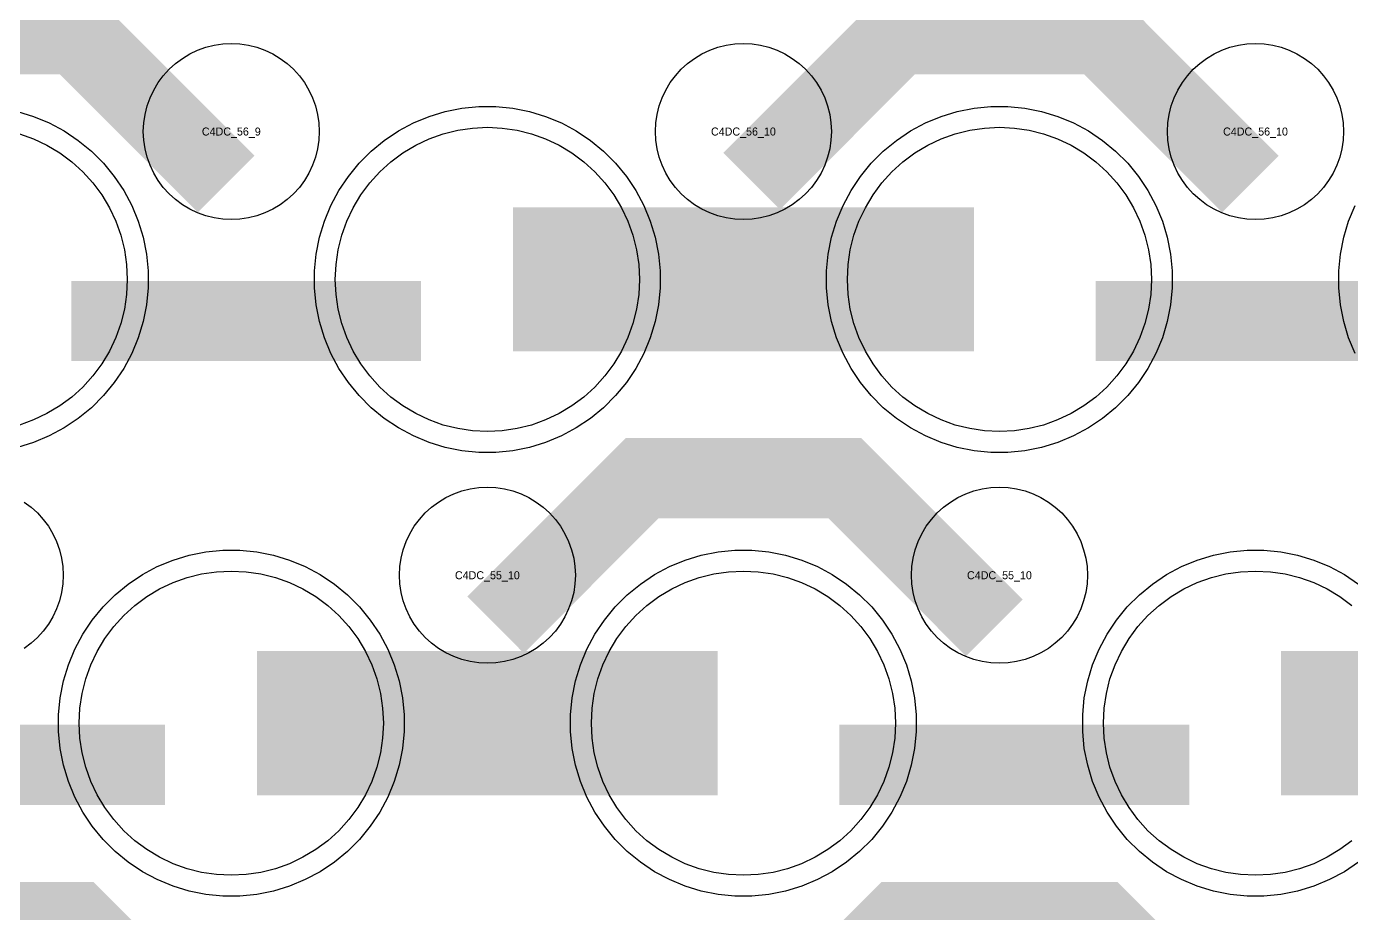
# Model space of a CAD drawing. Extents: x -11880 to 11880, y -14992 to 14992.
# Drawn here: x -8944 to -8530, y -7278 to -7001 of the extents above; entities that cross this region are included whole.
import ezdxf
from ezdxf.enums import TextEntityAlignment as Align

# ---------------------------------------------------------------- set-up
doc = ezdxf.new("R2010")
doc.units = 0
doc.header["$MEASUREMENT"] = 0
for name, color, linetype in [('GDS_775_DT_237', 138, 'CONTINUOUS'), ('RDL1_FS', 34, 'CONTINUOUS'), ('RDL_BS', 160, 'CONTINUOUS')]:
    doc.layers.add(name, color=color, linetype=linetype)

msp = doc.modelspace()

# ---------------------------------------------------------------- linework, layer by layer
at = {"layer": 'RDL1_FS', "color": 240, "true_color": 0xed1f24}
for points in [[(-8800, -7127.484), (-8804.657, -7127.255), (-8809.268, -7126.571), (-8813.791, -7125.439), (-8818.181, -7123.867), (-8822.395, -7121.875), (-8826.395, -7119.477), (-8830.14, -7116.699), (-8833.594, -7113.569), (-8836.724, -7110.115), (-8839.502, -7106.37), (-8841.9, -7102.37), (-8843.892, -7098.156), (-8845.464, -7093.766), (-8846.596, -7089.243), (-8847.28, -7084.632), (-8847.509, -7079.975), (-8847.28, -7075.318), (-8846.596, -7070.707), (-8845.464, -7066.184), (-8843.892, -7061.794), (-8841.9, -7057.58), (-8839.502, -7053.58), (-8836.724, -7049.835), (-8833.594, -7046.381), (-8830.14, -7043.251), (-8826.395, -7040.473), (-8822.395, -7038.075), (-8818.181, -7036.083), (-8813.791, -7034.511), (-8809.268, -7033.379), (-8804.657, -7032.695), (-8800, -7032.466), (-8795.343, -7032.695), (-8790.732, -7033.379), (-8786.209, -7034.511), (-8781.819, -7036.083), (-8777.605, -7038.075), (-8773.605, -7040.473), (-8769.86, -7043.251), (-8766.406, -7046.381), (-8763.276, -7049.835), (-8760.498, -7053.58), (-8758.1, -7057.58), (-8756.108, -7061.794), (-8754.536, -7066.184), (-8753.404, -7070.707), (-8752.72, -7075.318), (-8752.491, -7079.975), (-8752.72, -7084.632), (-8753.404, -7089.243), (-8754.536, -7093.766), (-8756.108, -7098.156), (-8758.1, -7102.37), (-8760.498, -7106.37), (-8763.276, -7110.115), (-8766.406, -7113.569), (-8769.86, -7116.699), (-8773.605, -7119.477), (-8777.605, -7121.875), (-8781.819, -7123.867), (-8786.209, -7125.439), (-8790.732, -7126.571), (-8795.343, -7127.255)], [(-8640, -7127.484), (-8644.657, -7127.255), (-8649.268, -7126.571), (-8653.791, -7125.439), (-8658.181, -7123.867), (-8662.395, -7121.875), (-8666.395, -7119.477), (-8670.14, -7116.699), (-8673.594, -7113.569), (-8676.724, -7110.115), (-8679.502, -7106.37), (-8681.9, -7102.37), (-8683.892, -7098.156), (-8685.464, -7093.766), (-8686.596, -7089.243), (-8687.28, -7084.632), (-8687.509, -7079.975), (-8687.28, -7075.318), (-8686.596, -7070.707), (-8685.464, -7066.184), (-8683.892, -7061.794), (-8681.9, -7057.58), (-8679.502, -7053.58), (-8676.724, -7049.835), (-8673.594, -7046.381), (-8670.14, -7043.251), (-8666.395, -7040.473), (-8662.395, -7038.075), (-8658.181, -7036.083), (-8653.791, -7034.511), (-8649.268, -7033.379), (-8644.657, -7032.695), (-8640, -7032.466), (-8635.343, -7032.695), (-8630.732, -7033.379), (-8626.209, -7034.511), (-8621.819, -7036.083), (-8617.605, -7038.075), (-8613.605, -7040.473), (-8609.86, -7043.251), (-8606.406, -7046.381), (-8603.276, -7049.835), (-8600.498, -7053.58), (-8598.1, -7057.58), (-8596.108, -7061.794), (-8594.536, -7066.184), (-8593.404, -7070.707), (-8592.72, -7075.318), (-8592.491, -7079.975), (-8592.72, -7084.632), (-8593.404, -7089.243), (-8594.536, -7093.766), (-8596.108, -7098.156), (-8598.1, -7102.37), (-8600.498, -7106.37), (-8603.276, -7110.115), (-8606.406, -7113.569), (-8609.86, -7116.699), (-8613.605, -7119.477), (-8617.605, -7121.875), (-8621.819, -7123.867), (-8626.209, -7125.439), (-8630.732, -7126.571), (-8635.343, -7127.255)], [(-8880, -7266.049), (-8884.657, -7265.82), (-8889.268, -7265.136), (-8893.791, -7264.004), (-8898.181, -7262.432), (-8902.395, -7260.44), (-8906.395, -7258.042), (-8910.14, -7255.264), (-8913.594, -7252.134), (-8916.724, -7248.68), (-8919.502, -7244.935), (-8921.9, -7240.935), (-8923.892, -7236.721), (-8925.464, -7232.331), (-8926.596, -7227.808), (-8927.28, -7223.197), (-8927.509, -7218.54), (-8927.28, -7213.883), (-8926.596, -7209.272), (-8925.464, -7204.749), (-8923.892, -7200.359), (-8921.9, -7196.145), (-8919.502, -7192.145), (-8916.724, -7188.4), (-8913.594, -7184.946), (-8910.14, -7181.816), (-8906.395, -7179.038), (-8902.395, -7176.64), (-8898.181, -7174.648), (-8893.791, -7173.076), (-8889.268, -7171.944), (-8884.657, -7171.26), (-8880, -7171.031), (-8875.343, -7171.26), (-8870.732, -7171.944), (-8866.209, -7173.076), (-8861.819, -7174.648), (-8857.605, -7176.64), (-8853.605, -7179.038), (-8849.86, -7181.816), (-8846.406, -7184.946), (-8843.276, -7188.4), (-8840.498, -7192.145), (-8838.1, -7196.145), (-8836.108, -7200.359), (-8834.536, -7204.749), (-8833.404, -7209.272), (-8832.72, -7213.883), (-8832.491, -7218.54), (-8832.72, -7223.197), (-8833.404, -7227.808), (-8834.536, -7232.331), (-8836.108, -7236.721), (-8838.1, -7240.935), (-8840.498, -7244.935), (-8843.276, -7248.68), (-8846.406, -7252.134), (-8849.86, -7255.264), (-8853.605, -7258.042), (-8857.605, -7260.44), (-8861.819, -7262.432), (-8866.209, -7264.004), (-8870.732, -7265.136), (-8875.343, -7265.82)], [(-8720, -7266.049), (-8724.657, -7265.82), (-8729.268, -7265.136), (-8733.791, -7264.004), (-8738.181, -7262.432), (-8742.395, -7260.44), (-8746.395, -7258.042), (-8750.14, -7255.264), (-8753.594, -7252.134), (-8756.724, -7248.68), (-8759.502, -7244.935), (-8761.9, -7240.935), (-8763.892, -7236.721), (-8765.464, -7232.331), (-8766.596, -7227.808), (-8767.28, -7223.197), (-8767.509, -7218.54), (-8767.28, -7213.883), (-8766.596, -7209.272), (-8765.464, -7204.749), (-8763.892, -7200.359), (-8761.9, -7196.145), (-8759.502, -7192.145), (-8756.724, -7188.4), (-8753.594, -7184.946), (-8750.14, -7181.816), (-8746.395, -7179.038), (-8742.395, -7176.64), (-8738.181, -7174.648), (-8733.791, -7173.076), (-8729.268, -7171.944), (-8724.657, -7171.26), (-8720, -7171.031), (-8715.343, -7171.26), (-8710.732, -7171.944), (-8706.209, -7173.076), (-8701.819, -7174.648), (-8697.605, -7176.64), (-8693.605, -7179.038), (-8689.86, -7181.816), (-8686.406, -7184.946), (-8683.276, -7188.4), (-8680.498, -7192.145), (-8678.1, -7196.145), (-8676.108, -7200.359), (-8674.536, -7204.749), (-8673.404, -7209.272), (-8672.72, -7213.883), (-8672.491, -7218.54), (-8672.72, -7223.197), (-8673.404, -7227.808), (-8674.536, -7232.331), (-8676.108, -7236.721), (-8678.1, -7240.935), (-8680.498, -7244.935), (-8683.276, -7248.68), (-8686.406, -7252.134), (-8689.86, -7255.264), (-8693.605, -7258.042), (-8697.605, -7260.44), (-8701.819, -7262.432), (-8706.209, -7264.004), (-8710.732, -7265.136), (-8715.343, -7265.82)]]:
    msp.add_lwpolyline(points, close=True, dxfattribs=at)
for points in [[(-8946.209, -7034.511), (-8941.819, -7036.083), (-8937.605, -7038.075), (-8933.605, -7040.473), (-8929.86, -7043.251), (-8926.406, -7046.381), (-8923.276, -7049.835), (-8920.498, -7053.58), (-8918.1, -7057.58), (-8916.108, -7061.794), (-8914.536, -7066.184), (-8913.404, -7070.707), (-8912.72, -7075.318), (-8912.491, -7079.975), (-8912.72, -7084.632), (-8913.404, -7089.243), (-8914.536, -7093.766), (-8916.108, -7098.156), (-8918.1, -7102.37), (-8920.498, -7106.37), (-8923.276, -7110.115), (-8926.406, -7113.569), (-8929.86, -7116.699), (-8933.605, -7119.477), (-8937.605, -7121.875), (-8941.819, -7123.867), (-8946.209, -7125.439)], [(-8529.86, -7255.264), (-8533.605, -7258.042), (-8537.605, -7260.44), (-8541.819, -7262.432), (-8546.209, -7264.004), (-8550.732, -7265.136), (-8555.343, -7265.82), (-8560, -7266.049), (-8564.657, -7265.82), (-8569.268, -7265.136), (-8573.791, -7264.004), (-8578.181, -7262.432), (-8582.395, -7260.44), (-8586.395, -7258.042), (-8590.14, -7255.264), (-8593.594, -7252.134), (-8596.724, -7248.68), (-8599.502, -7244.935), (-8601.9, -7240.935), (-8603.892, -7236.721), (-8605.464, -7232.331), (-8606.596, -7227.808), (-8607.28, -7223.197), (-8607.509, -7218.54), (-8607.28, -7213.883), (-8606.596, -7209.272), (-8605.464, -7204.749), (-8603.892, -7200.359), (-8601.9, -7196.145), (-8599.502, -7192.145), (-8596.724, -7188.4), (-8593.594, -7184.946), (-8590.14, -7181.816), (-8586.395, -7179.038), (-8582.395, -7176.64), (-8578.181, -7174.648), (-8573.791, -7173.076), (-8569.268, -7171.944), (-8564.657, -7171.26), (-8560, -7171.031), (-8555.343, -7171.26), (-8550.732, -7171.944), (-8546.209, -7173.076), (-8541.819, -7174.648), (-8537.605, -7176.64), (-8533.605, -7179.038), (-8529.86, -7181.816)]]:
    msp.add_lwpolyline(points, dxfattribs=at)
for points in [[(-8791.998, -7079.975, 45, 45, 0), (-8719.998, -7079.975, 45, 45, 0)], [(-8719.998, -7079.975, 45, 45, 0), (-8647.998, -7079.975, 45, 45, 0)], [(-8871.998, -7218.54, 45, 45, 0), (-8799.998, -7218.54, 45, 45, 0)], [(-8799.998, -7218.54, 45, 45, 0), (-8727.998, -7218.54, 45, 45, 0)], [(-8551.998, -7218.54, 45, 45, 0), (-8479.998, -7218.54, 45, 45, 0)]]:
    msp.add_lwpolyline(points, format="xyseb", dxfattribs=at)
at = {"layer": 'RDL_BS'}
for points in [[(-8881.599, -7050.188, 25, 25, 0), (-8928.313, -7003.474, 25, 25, 0), (-8958.071, -7003.474, 25, 25, 0)], [(-8717.438, -7049.289, 25, 25, 0), (-8671.623, -7003.474, 25, 25, 0), (-8638.07, -7003.474, 25, 25, 0)], [(-8561.599, -7050.188, 25, 25, 0), (-8608.313, -7003.474, 25, 25, 0), (-8638.071, -7003.474, 25, 25, 0)], [(-8797.438, -7187.854, 25, 25, 0), (-8751.623, -7142.039, 25, 25, 0), (-8718.07, -7142.039, 25, 25, 0)], [(-8641.599, -7188.753, 25, 25, 0), (-8688.313, -7142.039, 25, 25, 0), (-8718.071, -7142.039, 25, 25, 0)], [(-8881.599, -7327.318, 25, 25, 0), (-8928.313, -7280.604, 25, 25, 0), (-8958.071, -7280.604, 25, 25, 0)], [(-8717.438, -7326.419, 25, 25, 0), (-8671.623, -7280.604, 25, 25, 0), (-8638.07, -7280.604, 25, 25, 0)], [(-8561.599, -7327.318, 25, 25, 0), (-8608.313, -7280.604, 25, 25, 0), (-8638.071, -7280.604, 25, 25, 0)]]:
    msp.add_lwpolyline(points, format="xyseb", dxfattribs=at)
for points in [[(-8880, -7061.281), (-8882.693, -7061.149), (-8885.365, -7060.753), (-8887.984, -7060.096), (-8890.519, -7059.189), (-8892.956, -7058.037), (-8895.28, -7056.644), (-8897.443, -7055.041), (-8899.442, -7053.229), (-8901.254, -7051.23), (-8902.857, -7049.067), (-8904.25, -7046.743), (-8905.402, -7044.306), (-8906.309, -7041.771), (-8906.966, -7039.152), (-8907.362, -7036.48), (-8907.494, -7033.787), (-8907.362, -7031.094), (-8906.966, -7028.422), (-8906.309, -7025.803), (-8905.402, -7023.268), (-8904.25, -7020.831), (-8902.857, -7018.507), (-8901.254, -7016.344), (-8899.442, -7014.345), (-8897.443, -7012.533), (-8895.28, -7010.93), (-8892.956, -7009.537), (-8890.519, -7008.385), (-8887.984, -7007.478), (-8885.365, -7006.821), (-8882.693, -7006.425), (-8880, -7006.293), (-8877.307, -7006.425), (-8874.635, -7006.821), (-8872.016, -7007.478), (-8869.481, -7008.385), (-8867.044, -7009.537), (-8864.72, -7010.93), (-8862.557, -7012.533), (-8860.558, -7014.345), (-8858.746, -7016.344), (-8857.143, -7018.507), (-8855.75, -7020.831), (-8854.598, -7023.268), (-8853.691, -7025.803), (-8853.034, -7028.422), (-8852.638, -7031.094), (-8852.506, -7033.787), (-8852.638, -7036.48), (-8853.034, -7039.152), (-8853.691, -7041.771), (-8854.598, -7044.306), (-8855.75, -7046.743), (-8857.143, -7049.067), (-8858.746, -7051.23), (-8860.558, -7053.229), (-8862.557, -7055.041), (-8864.72, -7056.644), (-8867.044, -7058.037), (-8869.481, -7059.189), (-8872.016, -7060.096), (-8874.635, -7060.753), (-8877.307, -7061.149)], [(-8720, -7061.281), (-8722.693, -7061.149), (-8725.365, -7060.753), (-8727.984, -7060.096), (-8730.519, -7059.189), (-8732.956, -7058.037), (-8735.28, -7056.644), (-8737.443, -7055.041), (-8739.442, -7053.229), (-8741.254, -7051.23), (-8742.857, -7049.067), (-8744.25, -7046.743), (-8745.402, -7044.306), (-8746.309, -7041.771), (-8746.966, -7039.152), (-8747.362, -7036.48), (-8747.494, -7033.787), (-8747.362, -7031.094), (-8746.966, -7028.422), (-8746.309, -7025.803), (-8745.402, -7023.268), (-8744.25, -7020.831), (-8742.857, -7018.507), (-8741.254, -7016.344), (-8739.442, -7014.345), (-8737.443, -7012.533), (-8735.28, -7010.93), (-8732.956, -7009.537), (-8730.519, -7008.385), (-8727.984, -7007.478), (-8725.365, -7006.821), (-8722.693, -7006.425), (-8720, -7006.293), (-8717.307, -7006.425), (-8714.635, -7006.821), (-8712.016, -7007.478), (-8709.481, -7008.385), (-8707.044, -7009.537), (-8704.72, -7010.93), (-8702.557, -7012.533), (-8700.558, -7014.345), (-8698.746, -7016.344), (-8697.143, -7018.507), (-8695.75, -7020.831), (-8694.598, -7023.268), (-8693.691, -7025.803), (-8693.034, -7028.422), (-8692.638, -7031.094), (-8692.506, -7033.787), (-8692.638, -7036.48), (-8693.034, -7039.152), (-8693.691, -7041.771), (-8694.598, -7044.306), (-8695.75, -7046.743), (-8697.143, -7049.067), (-8698.746, -7051.23), (-8700.558, -7053.229), (-8702.557, -7055.041), (-8704.72, -7056.644), (-8707.044, -7058.037), (-8709.481, -7059.189), (-8712.016, -7060.096), (-8714.635, -7060.753), (-8717.307, -7061.149)], [(-8560, -7061.281), (-8562.693, -7061.149), (-8565.365, -7060.753), (-8567.984, -7060.096), (-8570.519, -7059.189), (-8572.956, -7058.037), (-8575.28, -7056.644), (-8577.443, -7055.041), (-8579.442, -7053.229), (-8581.254, -7051.23), (-8582.857, -7049.067), (-8584.25, -7046.743), (-8585.402, -7044.306), (-8586.309, -7041.771), (-8586.966, -7039.152), (-8587.362, -7036.48), (-8587.494, -7033.787), (-8587.362, -7031.094), (-8586.966, -7028.422), (-8586.309, -7025.803), (-8585.402, -7023.268), (-8584.25, -7020.831), (-8582.857, -7018.507), (-8581.254, -7016.344), (-8579.442, -7014.345), (-8577.443, -7012.533), (-8575.28, -7010.93), (-8572.956, -7009.537), (-8570.519, -7008.385), (-8567.984, -7007.478), (-8565.365, -7006.821), (-8562.693, -7006.425), (-8560, -7006.293), (-8557.307, -7006.425), (-8554.635, -7006.821), (-8552.016, -7007.478), (-8549.481, -7008.385), (-8547.044, -7009.537), (-8544.72, -7010.93), (-8542.557, -7012.533), (-8540.558, -7014.345), (-8538.746, -7016.344), (-8537.143, -7018.507), (-8535.75, -7020.831), (-8534.598, -7023.268), (-8533.691, -7025.803), (-8533.034, -7028.422), (-8532.638, -7031.094), (-8532.506, -7033.787), (-8532.638, -7036.48), (-8533.034, -7039.152), (-8533.691, -7041.771), (-8534.598, -7044.306), (-8535.75, -7046.743), (-8537.143, -7049.067), (-8538.746, -7051.23), (-8540.558, -7053.229), (-8542.557, -7055.041), (-8544.72, -7056.644), (-8547.044, -7058.037), (-8549.481, -7059.189), (-8552.016, -7060.096), (-8554.635, -7060.753), (-8557.307, -7061.149)], [(-8800, -7199.846), (-8802.693, -7199.714), (-8805.365, -7199.318), (-8807.984, -7198.661), (-8810.519, -7197.754), (-8812.956, -7196.602), (-8815.28, -7195.209), (-8817.443, -7193.606), (-8819.442, -7191.794), (-8821.254, -7189.795), (-8822.857, -7187.632), (-8824.25, -7185.308), (-8825.402, -7182.871), (-8826.309, -7180.336), (-8826.966, -7177.717), (-8827.362, -7175.045), (-8827.494, -7172.352), (-8827.362, -7169.659), (-8826.966, -7166.987), (-8826.309, -7164.368), (-8825.402, -7161.833), (-8824.25, -7159.396), (-8822.857, -7157.072), (-8821.254, -7154.909), (-8819.442, -7152.91), (-8817.443, -7151.098), (-8815.28, -7149.495), (-8812.956, -7148.102), (-8810.519, -7146.95), (-8807.984, -7146.043), (-8805.365, -7145.386), (-8802.693, -7144.99), (-8800, -7144.858), (-8797.307, -7144.99), (-8794.635, -7145.386), (-8792.016, -7146.043), (-8789.481, -7146.95), (-8787.044, -7148.102), (-8784.72, -7149.495), (-8782.557, -7151.098), (-8780.558, -7152.91), (-8778.746, -7154.909), (-8777.143, -7157.072), (-8775.75, -7159.396), (-8774.598, -7161.833), (-8773.691, -7164.368), (-8773.034, -7166.987), (-8772.638, -7169.659), (-8772.506, -7172.352), (-8772.638, -7175.045), (-8773.034, -7177.717), (-8773.691, -7180.336), (-8774.598, -7182.871), (-8775.75, -7185.308), (-8777.143, -7187.632), (-8778.746, -7189.795), (-8780.558, -7191.794), (-8782.557, -7193.606), (-8784.72, -7195.209), (-8787.044, -7196.602), (-8789.481, -7197.754), (-8792.016, -7198.661), (-8794.635, -7199.318), (-8797.307, -7199.714)], [(-8640, -7199.846), (-8642.693, -7199.714), (-8645.365, -7199.318), (-8647.984, -7198.661), (-8650.519, -7197.754), (-8652.956, -7196.602), (-8655.28, -7195.209), (-8657.443, -7193.606), (-8659.442, -7191.794), (-8661.254, -7189.795), (-8662.857, -7187.632), (-8664.25, -7185.308), (-8665.402, -7182.871), (-8666.309, -7180.336), (-8666.966, -7177.717), (-8667.362, -7175.045), (-8667.494, -7172.352), (-8667.362, -7169.659), (-8666.966, -7166.987), (-8666.309, -7164.368), (-8665.402, -7161.833), (-8664.25, -7159.396), (-8662.857, -7157.072), (-8661.254, -7154.909), (-8659.442, -7152.91), (-8657.443, -7151.098), (-8655.28, -7149.495), (-8652.956, -7148.102), (-8650.519, -7146.95), (-8647.984, -7146.043), (-8645.365, -7145.386), (-8642.693, -7144.99), (-8640, -7144.858), (-8637.307, -7144.99), (-8634.635, -7145.386), (-8632.016, -7146.043), (-8629.481, -7146.95), (-8627.044, -7148.102), (-8624.72, -7149.495), (-8622.557, -7151.098), (-8620.558, -7152.91), (-8618.746, -7154.909), (-8617.143, -7157.072), (-8615.75, -7159.396), (-8614.598, -7161.833), (-8613.691, -7164.368), (-8613.034, -7166.987), (-8612.638, -7169.659), (-8612.506, -7172.352), (-8612.638, -7175.045), (-8613.034, -7177.717), (-8613.691, -7180.336), (-8614.598, -7182.871), (-8615.75, -7185.308), (-8617.143, -7187.632), (-8618.746, -7189.795), (-8620.558, -7191.794), (-8622.557, -7193.606), (-8624.72, -7195.209), (-8627.044, -7196.602), (-8629.481, -7197.754), (-8632.016, -7198.661), (-8634.635, -7199.318), (-8637.307, -7199.714)]]:
    msp.add_lwpolyline(points, close=True, dxfattribs=at)
at = {"layer": 'RDL_BS', "color": 240, "true_color": 0xed1f24}
for points in [[(-8946.835, -7027.538), (-8941.795, -7029.069), (-8936.885, -7031.1), (-8932.223, -7033.592), (-8927.809, -7036.539), (-8923.708, -7039.901), (-8919.926, -7043.683), (-8916.564, -7047.784), (-8913.617, -7052.198), (-8911.125, -7056.86), (-8909.094, -7061.77), (-8907.563, -7066.81), (-8906.517, -7072.037), (-8906, -7077.331), (-8906, -7082.619), (-8906.517, -7087.913), (-8907.563, -7093.14), (-8909.094, -7098.18), (-8911.125, -7103.09), (-8913.617, -7107.752), (-8916.564, -7112.166), (-8919.926, -7116.267), (-8923.708, -7120.049), (-8927.809, -7123.411), (-8932.223, -7126.358), (-8936.885, -7128.85), (-8941.795, -7130.881), (-8946.835, -7132.412)], [(-8528.875, -7103.09), (-8530.906, -7098.18), (-8532.437, -7093.14), (-8533.483, -7087.913), (-8534, -7082.619), (-8534, -7077.331), (-8533.483, -7072.037), (-8532.437, -7066.81), (-8530.906, -7061.77), (-8528.875, -7056.86)], [(-8527.809, -7261.976), (-8532.223, -7264.923), (-8536.885, -7267.415), (-8541.795, -7269.446), (-8546.835, -7270.977), (-8552.062, -7272.023), (-8557.356, -7272.54), (-8562.644, -7272.54), (-8567.938, -7272.023), (-8573.165, -7270.977), (-8578.205, -7269.446), (-8583.115, -7267.415), (-8587.777, -7264.923), (-8592.191, -7261.976), (-8596.292, -7258.614), (-8600.074, -7254.832), (-8603.436, -7250.731), (-8606.383, -7246.317), (-8608.875, -7241.655), (-8610.906, -7236.745), (-8612.437, -7231.705), (-8613.483, -7226.478), (-8614, -7221.184), (-8614, -7215.896), (-8613.483, -7210.602), (-8612.437, -7205.375), (-8610.906, -7200.335), (-8608.875, -7195.425), (-8606.383, -7190.763), (-8603.436, -7186.349), (-8600.074, -7182.248), (-8596.292, -7178.466), (-8592.191, -7175.104), (-8587.777, -7172.157), (-8583.115, -7169.665), (-8578.205, -7167.634), (-8573.165, -7166.103), (-8567.938, -7165.057), (-8562.644, -7164.54), (-8557.356, -7164.54), (-8552.062, -7165.057), (-8546.835, -7166.103), (-8541.795, -7167.634), (-8536.885, -7169.665), (-8532.223, -7172.157), (-8527.809, -7175.104)]]:
    msp.add_lwpolyline(points, dxfattribs=at)
for points in [[(-8802.644, -7133.975), (-8807.938, -7133.458), (-8813.165, -7132.412), (-8818.205, -7130.881), (-8823.115, -7128.85), (-8827.777, -7126.358), (-8832.191, -7123.411), (-8836.292, -7120.049), (-8840.074, -7116.267), (-8843.436, -7112.166), (-8846.383, -7107.752), (-8848.875, -7103.09), (-8850.906, -7098.18), (-8852.437, -7093.14), (-8853.483, -7087.913), (-8854, -7082.619), (-8854, -7077.331), (-8853.483, -7072.037), (-8852.437, -7066.81), (-8850.906, -7061.77), (-8848.875, -7056.86), (-8846.383, -7052.198), (-8843.436, -7047.784), (-8840.074, -7043.683), (-8836.292, -7039.901), (-8832.191, -7036.539), (-8827.777, -7033.592), (-8823.115, -7031.1), (-8818.205, -7029.069), (-8813.165, -7027.538), (-8807.938, -7026.492), (-8802.644, -7025.975), (-8797.356, -7025.975), (-8792.062, -7026.492), (-8786.835, -7027.538), (-8781.795, -7029.069), (-8776.885, -7031.1), (-8772.223, -7033.592), (-8767.809, -7036.539), (-8763.708, -7039.901), (-8759.926, -7043.683), (-8756.564, -7047.784), (-8753.617, -7052.198), (-8751.125, -7056.86), (-8749.094, -7061.77), (-8747.563, -7066.81), (-8746.517, -7072.037), (-8746, -7077.331), (-8746, -7082.619), (-8746.517, -7087.913), (-8747.563, -7093.14), (-8749.094, -7098.18), (-8751.125, -7103.09), (-8753.617, -7107.752), (-8756.564, -7112.166), (-8759.926, -7116.267), (-8763.708, -7120.049), (-8767.809, -7123.411), (-8772.223, -7126.358), (-8776.885, -7128.85), (-8781.795, -7130.881), (-8786.835, -7132.412), (-8792.062, -7133.458), (-8797.356, -7133.975)], [(-8642.644, -7133.975), (-8647.938, -7133.458), (-8653.165, -7132.412), (-8658.205, -7130.881), (-8663.115, -7128.85), (-8667.777, -7126.358), (-8672.191, -7123.411), (-8676.292, -7120.049), (-8680.074, -7116.267), (-8683.436, -7112.166), (-8686.383, -7107.752), (-8688.875, -7103.09), (-8690.906, -7098.18), (-8692.437, -7093.14), (-8693.483, -7087.913), (-8694, -7082.619), (-8694, -7077.331), (-8693.483, -7072.037), (-8692.437, -7066.81), (-8690.906, -7061.77), (-8688.875, -7056.86), (-8686.383, -7052.198), (-8683.436, -7047.784), (-8680.074, -7043.683), (-8676.292, -7039.901), (-8672.191, -7036.539), (-8667.777, -7033.592), (-8663.115, -7031.1), (-8658.205, -7029.069), (-8653.165, -7027.538), (-8647.938, -7026.492), (-8642.644, -7025.975), (-8637.356, -7025.975), (-8632.062, -7026.492), (-8626.835, -7027.538), (-8621.795, -7029.069), (-8616.885, -7031.1), (-8612.223, -7033.592), (-8607.809, -7036.539), (-8603.708, -7039.901), (-8599.926, -7043.683), (-8596.564, -7047.784), (-8593.617, -7052.198), (-8591.125, -7056.86), (-8589.094, -7061.77), (-8587.563, -7066.81), (-8586.517, -7072.037), (-8586, -7077.331), (-8586, -7082.619), (-8586.517, -7087.913), (-8587.563, -7093.14), (-8589.094, -7098.18), (-8591.125, -7103.09), (-8593.617, -7107.752), (-8596.564, -7112.166), (-8599.926, -7116.267), (-8603.708, -7120.049), (-8607.809, -7123.411), (-8612.223, -7126.358), (-8616.885, -7128.85), (-8621.795, -7130.881), (-8626.835, -7132.412), (-8632.062, -7133.458), (-8637.356, -7133.975)], [(-8882.644, -7272.54), (-8887.938, -7272.023), (-8893.165, -7270.977), (-8898.205, -7269.446), (-8903.115, -7267.415), (-8907.777, -7264.923), (-8912.191, -7261.976), (-8916.292, -7258.614), (-8920.074, -7254.832), (-8923.436, -7250.731), (-8926.383, -7246.317), (-8928.875, -7241.655), (-8930.906, -7236.745), (-8932.437, -7231.705), (-8933.483, -7226.478), (-8934, -7221.184), (-8934, -7215.896), (-8933.483, -7210.602), (-8932.437, -7205.375), (-8930.906, -7200.335), (-8928.875, -7195.425), (-8926.383, -7190.763), (-8923.436, -7186.349), (-8920.074, -7182.248), (-8916.292, -7178.466), (-8912.191, -7175.104), (-8907.777, -7172.157), (-8903.115, -7169.665), (-8898.205, -7167.634), (-8893.165, -7166.103), (-8887.938, -7165.057), (-8882.644, -7164.54), (-8877.356, -7164.54), (-8872.062, -7165.057), (-8866.835, -7166.103), (-8861.795, -7167.634), (-8856.885, -7169.665), (-8852.223, -7172.157), (-8847.809, -7175.104), (-8843.708, -7178.466), (-8839.926, -7182.248), (-8836.564, -7186.349), (-8833.617, -7190.763), (-8831.125, -7195.425), (-8829.094, -7200.335), (-8827.563, -7205.375), (-8826.517, -7210.602), (-8826, -7215.896), (-8826, -7221.184), (-8826.517, -7226.478), (-8827.563, -7231.705), (-8829.094, -7236.745), (-8831.125, -7241.655), (-8833.617, -7246.317), (-8836.564, -7250.731), (-8839.926, -7254.832), (-8843.708, -7258.614), (-8847.809, -7261.976), (-8852.223, -7264.923), (-8856.885, -7267.415), (-8861.795, -7269.446), (-8866.835, -7270.977), (-8872.062, -7272.023), (-8877.356, -7272.54)], [(-8722.644, -7272.54), (-8727.938, -7272.023), (-8733.165, -7270.977), (-8738.205, -7269.446), (-8743.115, -7267.415), (-8747.777, -7264.923), (-8752.191, -7261.976), (-8756.292, -7258.614), (-8760.074, -7254.832), (-8763.436, -7250.731), (-8766.383, -7246.317), (-8768.875, -7241.655), (-8770.906, -7236.745), (-8772.437, -7231.705), (-8773.483, -7226.478), (-8774, -7221.184), (-8774, -7215.896), (-8773.483, -7210.602), (-8772.437, -7205.375), (-8770.906, -7200.335), (-8768.875, -7195.425), (-8766.383, -7190.763), (-8763.436, -7186.349), (-8760.074, -7182.248), (-8756.292, -7178.466), (-8752.191, -7175.104), (-8747.777, -7172.157), (-8743.115, -7169.665), (-8738.205, -7167.634), (-8733.165, -7166.103), (-8727.938, -7165.057), (-8722.644, -7164.54), (-8717.356, -7164.54), (-8712.062, -7165.057), (-8706.835, -7166.103), (-8701.795, -7167.634), (-8696.885, -7169.665), (-8692.223, -7172.157), (-8687.809, -7175.104), (-8683.708, -7178.466), (-8679.926, -7182.248), (-8676.564, -7186.349), (-8673.617, -7190.763), (-8671.125, -7195.425), (-8669.094, -7200.335), (-8667.563, -7205.375), (-8666.517, -7210.602), (-8666, -7215.896), (-8666, -7221.184), (-8666.517, -7226.478), (-8667.563, -7231.705), (-8669.094, -7236.745), (-8671.125, -7241.655), (-8673.617, -7246.317), (-8676.564, -7250.731), (-8679.926, -7254.832), (-8683.708, -7258.614), (-8687.809, -7261.976), (-8692.223, -7264.923), (-8696.885, -7267.415), (-8701.795, -7269.446), (-8706.835, -7270.977), (-8712.062, -7272.023), (-8717.356, -7272.54)]]:
    msp.add_lwpolyline(points, close=True, dxfattribs=at)
for points in [[(-8929.984, -7092.988, 25, 25, 0), (-8820.719, -7092.988, 25, 25, 0)], [(-8609.984, -7092.988, 25, 25, 0), (-8500.719, -7092.988, 25, 25, 0)], [(-9009.984, -7231.553, 25, 25, 0), (-8900.719, -7231.553, 25, 25, 0)], [(-8689.984, -7231.553, 25, 25, 0), (-8580.719, -7231.553, 25, 25, 0)]]:
    msp.add_lwpolyline(points, format="xyseb", dxfattribs=at)
at = {"layer": 'RDL_BS'}
msp.add_lwpolyline([(-8944.72, -7149.495), (-8942.557, -7151.098), (-8940.558, -7152.91), (-8938.746, -7154.909), (-8937.143, -7157.072), (-8935.75, -7159.396), (-8934.598, -7161.833), (-8933.691, -7164.368), (-8933.034, -7166.987), (-8932.638, -7169.659), (-8932.506, -7172.352), (-8932.638, -7175.045), (-8933.034, -7177.717), (-8933.691, -7180.336), (-8934.598, -7182.871), (-8935.75, -7185.308), (-8937.143, -7187.632), (-8938.746, -7189.795), (-8940.558, -7191.794), (-8942.557, -7193.606), (-8944.72, -7195.209)], dxfattribs=at)

# ---------------------------------------------------------------- texts
at = {"layer": 'GDS_775_DT_237'}
for s, p in [('C4DC_56_9', (-8880, -7033.787)), ('C4DC_56_9', (-8880, -7033.787)), ('C4DC_56_10', (-8720, -7033.787)), ('C4DC_56_10', (-8720, -7033.787)), ('C4DC_56_10', (-8560, -7033.787)), ('C4DC_56_10', (-8560, -7033.787)), ('C4DC_55_10', (-8800, -7172.352)), ('C4DC_55_10', (-8800, -7172.352)), ('C4DC_55_10', (-8640, -7172.352)), ('C4DC_55_10', (-8640, -7172.352))]:
    msp.add_text(s, height=2.5, dxfattribs=at).set_placement(p, align=Align.MIDDLE_CENTER)

doc.saveas('drawing.dxf')
